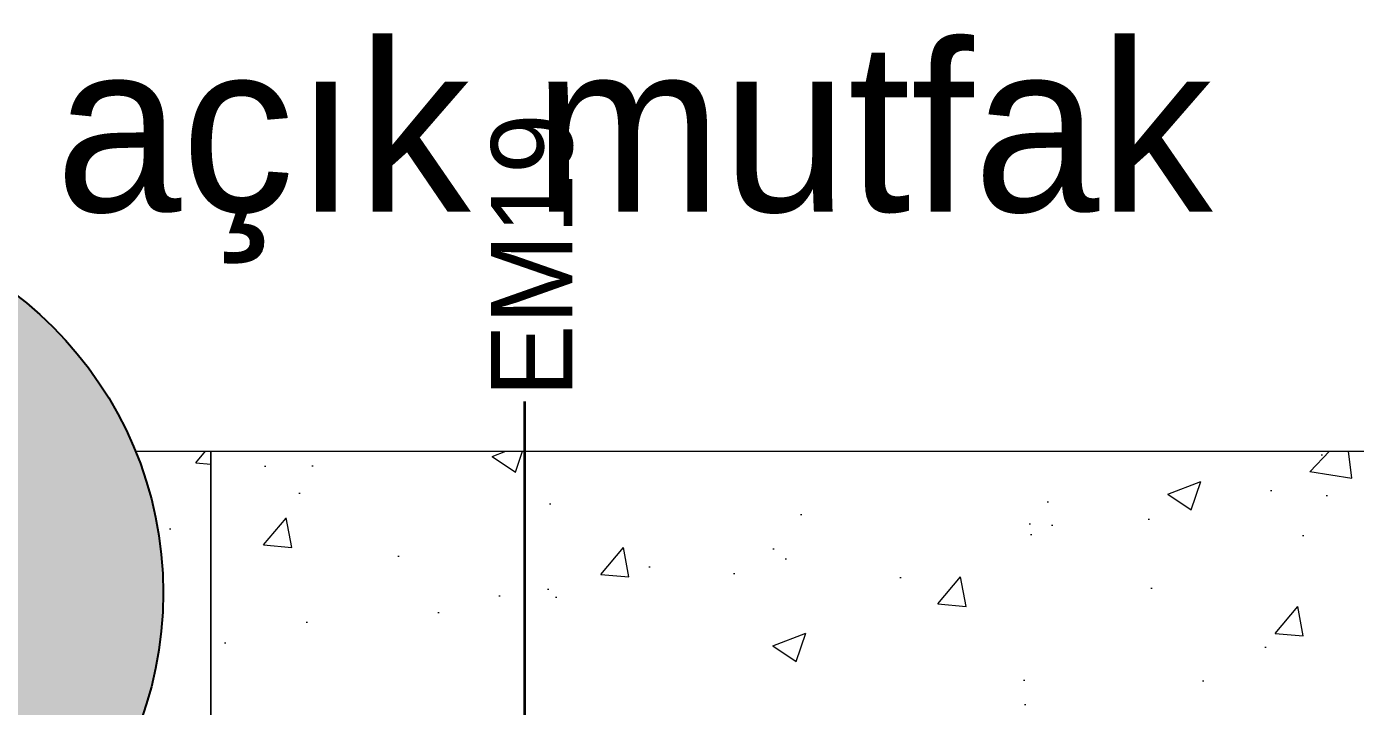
# Model space of a CAD drawing. Header units: centimetres. Extents: x -72470 to -43129, y -18750 to -16337.
# Drawn here: x -55102.7 to -54961.4, y -17231.5 to -17159.2 of the extents above; entities that cross this region are included whole.
import ezdxf

# ---------------------------------------------------------------- set-up
doc = ezdxf.new("R2010")
doc.units = ezdxf.units.CM
doc.header["$MEASUREMENT"] = 0
doc.linetypes.add('DUZ', pattern=[0])
doc.layers.get('0').update_dxf_attribs({"linetype": 'DUZ', "lineweight": 0})
doc.layers.add('11-021_500-BLOK B-str_zemin_kat$0$2DKOLON', color=4, linetype='Continuous')
doc.layers.add('11-021_500-BLOK B-str_zemin_kat$0$2DTARAMA1', color=253, linetype='Continuous')
doc.layers.add('ELK', color=1, linetype='Continuous', lineweight=35)
doc.layers.add('TEFRIS', color=30, linetype='Continuous', lineweight=9)
doc.styles.add('TAKSİM', font='GOTHIC.TTF', dxfattribs={"height": 20})

msp = doc.modelspace()

# ---------------------------------------------------------------- hatches: boundary and pattern name
h = msp.add_hatch()
h.set_pattern_fill('AR-CONC', color=256, scale=5)
h.set_pattern_definition([(49.99999999999999, (7654.626546806365, -12), (35.86300913003767, -3.137606749129755), [3.75, -41.25]), (355, (7654.626546806365, -12), (-6.937566680650001, 37.60960668500059), [3, -33]), (100.45144446, (7657.615130856365, -12.2614672), (28.9254423363556, 34.47199954843147), [3.187009599999998, -35.05710559999998]), (46.18420000000001, (7654.626546806365, -2), (53.36206653357862, -8.275964039653827), [5.625, -61.875]), (96.63563549, (7659.073384056364, -2.68966535), (46.73309728371142, 48.70593003872752), [4.7805171, -52.58568799999999]), (351.1841639899999, (7654.626546806365, -2), (46.73309725273866, 48.70593001349951), [4.5, -49.50000005]), (21, (7659.626546806365, -4.5), (29.84535260592308, -20.13094453326694), [3.75, -41.25]), (326.0000000000001, (7659.626546806365, -4.5), (12.16576659607909, 36.25750225234265), [3, -33]), (71.45144474, (7662.113659506364, -6.1775787), (42.01111883649855, 16.12655764031769), [3.1870095, -35.0571056]), (37.50000000000001, (7654.626546806365, -12), (0.6079927658645334, 16.64469269156557), [0, -32.59999999999999, 0, -33.5, 0, -33.125]), (7.499999999999999, (7654.626546806365, -12), (13.15347687210743, 19.72058559411801), [0, -19.1, 0, -31.85, 0, -12.625]), (327.5, (7643.476546806365, -12), (26.69112180862045, -1.127743586718988), [0, -12.5, 0, -39, 0, -51.75]), (317.5, (7638.476546806365, -12), (29.15930846711931, 5.005249116615886), [0, -16.25, 0, -25.9, 0, -36.75])])
edge = h.paths.add_edge_path(flags=17)
edge.add_spline(control_points=[(-55345.97122456168, -17224.93781082943), (-55344.78709328286, -17224.76911803876), (-55320.69917457459, -17221.53683973845), (-55292.15312185504, -17221.80891537102), (-55271.23217022858, -17217.42716224168)], knot_values=[145.1238663494258, 145.1238663494258, 145.1238663494258, 145.1238663494258, 148.1754165940361, 206.6461398008984, 206.6461398008984, 206.6461398008984, 206.6461398008984], degree=3, periodic=0)
edge.add_line((-55271.23217022858, -17217.42716224168), (-55271.23217022858, -17204.34602291379))
edge.add_line((-55271.23217022858, -17204.34602291379), (-55277.88643318612, -17204.34602291379))
edge.add_arc((-55297.46401785044, -17194.31017822033), 21.99999999999724, 207.140545782196, 332.85945421780394, ccw=False)
edge.add_line((-55317.04160251476, -17204.34602291379), (-55325.54985043666, -17204.34602291379))
edge.add_arc((-55345.12743510098, -17194.31017822033), 21.99999999999724, 207.140545782196, 332.85945421780394, ccw=False)
edge.add_line((-55364.7050197653, -17204.34602291379), (-55371.23390606667, -17204.34602291379))
edge.add_line((-55371.23390606667, -17204.34602291379), (-55371.23390606667, -17224.93781082944))
edge.add_line((-55371.23390606667, -17224.93781082944), (-55345.9712245617, -17224.93781082944))
edge = h.paths.add_edge_path(flags=16)
edge.add_spline(control_points=[(-55271.23217022858, -17217.42716224168), (-55292.15312185504, -17221.80891537102), (-55320.69917457459, -17221.53683973845), (-55344.78709328286, -17224.76911803876), (-55345.97122456168, -17224.93781082943)], knot_values=[145.1238663494258, 145.1238663494258, 145.1238663494258, 145.1238663494258, 203.5945895562882, 206.6461398008984, 206.6461398008984, 206.6461398008984, 206.6461398008984], degree=3, periodic=0)
edge.add_line((-55345.9712245617, -17224.93781082944), (-55271.23217022858, -17224.93781082944))
edge.add_line((-55271.23217022858, -17224.93781082944), (-55271.23217022858, -17217.42716224168))
edge = h.paths.add_edge_path()
edge.add_spline(control_points=[(-55243.73908489585, -17204.34602291372), (-55249.7639979133, -17211.07082708653), (-55259.52608499799, -17214.97540113121), (-55271.23217022858, -17217.42716224168)], knot_values=[112.4072250811205, 112.4072250811205, 112.4072250811205, 112.4072250811205, 145.1238663494258, 145.1238663494258, 145.1238663494258, 145.1238663494258], degree=3, periodic=0)
edge.add_line((-55271.23217022858, -17217.42716224168), (-55271.23217022858, -17224.93781082944))
edge.add_line((-55271.23217022858, -17224.93781082944), (-55345.9712245617, -17224.93781082944))
edge.add_spline(control_points=[(-55345.97122456168, -17224.93781082943), (-55354.95873390898, -17226.21818240657), (-55363.33287915633, -17227.98069402044), (-55371.23390606666, -17230.11510430332)], knot_values=[206.6461398008984, 206.6461398008984, 206.6461398008984, 206.6461398008984, 229.8072848849088, 229.8072848849088, 229.8072848849088, 229.8072848849088], degree=3, periodic=0)
edge.add_line((-55371.23390606667, -17230.11510430332), (-55371.23390606667, -17304.34602291379))
edge.add_line((-55371.23390606667, -17304.34602291379), (-55083.11687720778, -17304.36617192873))
edge.add_line((-55083.11687720778, -17304.36617192873), (-55083.11687720778, -17204.36617192873))
edge.add_line((-55083.11687720778, -17204.36617192873), (-55090.93047872501, -17204.36292320136))
edge.add_arc((-55130.10540130069, -17219.22770522283), 41.90031388135831, -16.21921756997392, 20.779067573055272, ccw=False)
edge.add_arc((-55128.18576900393, -17219.45817461847), 39.99394929273181, 196.6703255361228, 343.3296744638772, ccw=False)
edge.add_arc((-55127.96940223585, -17219.44742805441), 40.20433856620848, 157.9375905672828, 196.5965430335922, ccw=False)
edge.add_line((-55165.22978873848, -17204.34602291379), (-55243.73908489592, -17204.34602291379))
edge = h.paths.add_edge_path(flags=17)
edge.add_spline(control_points=[(-55271.23217022858, -17217.42716224168), (-55259.52608499799, -17214.97540113121), (-55249.7639979133, -17211.07082708653), (-55243.73908489585, -17204.34602291372)], knot_values=[112.4072250811205, 112.4072250811205, 112.4072250811205, 112.4072250811205, 145.1238663494258, 145.1238663494258, 145.1238663494258, 145.1238663494258], degree=3, periodic=0)
edge.add_line((-55243.73908489592, -17204.34602291379), (-55271.23217022858, -17204.34602291379))
edge.add_line((-55271.23217022858, -17204.34602291379), (-55271.23217022858, -17217.42716224168))
edge = h.paths.add_edge_path(flags=17)
edge.add_spline(control_points=[(-55371.23390606666, -17230.11510430332), (-55363.33287915633, -17227.98069402044), (-55354.95873390898, -17226.21818240657), (-55345.97122456168, -17224.93781082943)], knot_values=[206.6461398008984, 206.6461398008984, 206.6461398008984, 206.6461398008984, 229.8072848849088, 229.8072848849088, 229.8072848849088, 229.8072848849088], degree=3, periodic=0)
edge.add_line((-55345.9712245617, -17224.93781082944), (-55371.23390606667, -17224.93781082944))
edge.add_line((-55371.23390606667, -17224.93781082944), (-55371.23390606667, -17230.11510430332))
h = msp.add_hatch()
h.set_pattern_fill('AR-CONC', color=256, scale=5)
h.set_pattern_definition([(49.99999999999999, (7173.62819381911, -52.02101693398254), (35.86300913003767, -3.137606749129755), [3.75, -41.25]), (355, (7173.62819381911, -52.02101693398254), (-6.937566680650001, 37.60960668500059), [3, -33]), (100.45144446, (7176.61677786911, -52.28248413398251), (28.9254423363556, 34.47199954843147), [3.187009599999994, -35.05710559999991]), (46.18420000000001, (7173.62819381911, -42.02101693398254), (53.36206653357862, -8.275964039653827), [5.625, -61.875]), (96.63563549, (7178.075031069109, -42.71068228398258), (46.73309728371142, 48.70593003872752), [4.7805171, -52.58568799999999]), (351.1841639899999, (7173.62819381911, -42.02101693398254), (46.73309725273866, 48.70593001349951), [4.5, -49.50000005]), (21, (7178.62819381911, -44.52101693398254), (29.84535260592308, -20.13094453326694), [3.75, -41.25]), (326.0000000000001, (7178.62819381911, -44.52101693398254), (12.16576659607909, 36.25750225234265), [3, -33]), (71.45144474, (7181.115306519109, -46.19859563398245), (42.01111883649855, 16.12655764031769), [3.1870095, -35.0571056]), (37.50000000000001, (7173.62819381911, -52.02101693398254), (0.6079927658645334, 16.64469269156557), [0, -32.59999999999999, 0, -33.5, 0, -33.125]), (7.499999999999999, (7173.62819381911, -52.02101693398254), (13.15347687210743, 19.72058559411801), [0, -19.1, 0, -31.85, 0, -12.625]), (327.5, (7162.47819381911, -52.02101693398254), (26.69112180862045, -1.127743586718988), [0, -12.5, 0, -39, 0, -51.75]), (317.5, (7157.47819381911, -52.02101693398254), (29.15930846711931, 5.005249116615886), [0, -16.25, 0, -25.9, 0, -36.75])])
h.paths.add_polyline_path([(-54833.11687720778, -17204.36617192873), (-54960.61687720778, -17204.36617192873), (-55083.11687720778, -17204.36617192873), (-55083.11687720778, -17233.36617192873), (-54833.11687720778, -17233.36617192873)])
at = {"layer": '11-021_500-BLOK B-str_zemin_kat$0$2DTARAMA1'}
h = msp.add_hatch(dxfattribs=at)
h.set_pattern_fill('ANSI33', color=256, scale=100)
h.set_pattern_definition([(45, (-413509.5235000515, -192690.2066484655), (-17.67766952966369, 17.67766952966369), []), (45, (-413491.8458305515, -192690.2066484655), (-17.67766952966369, 17.67766952966369), [12.5, -6.25])])
edge = h.paths.add_edge_path()
edge.add_arc((-53448.18576900393, -17219.43709981061), 40, 0, 360)
edge = h.paths.add_edge_path()
edge.add_arc((-54288.18576900393, -17219.43709981061), 40, 0, 360)
edge = h.paths.add_edge_path()
edge.add_arc((-55128.18576900393, -17219.43709981061), 40, 0, 360)
edge = h.paths.add_edge_path()
edge.add_arc((-55968.18576900393, -17219.43709981061), 40, 0, 360)
h.paths.add_polyline_path([(-54835.71432833868, -17053.77368003472), (-54661.95784812042, -17053.77368003472), (-54661.95784812042, -17007.82211113978), (-54835.71432833868, -17007.82211113978)], flags=9)
h.paths.add_polyline_path([(-53982.50537089037, -17053.79925984381), (-53808.73865874844, -17053.79925984381), (-53808.73865874844, -17007.81699517807), (-53982.50537089037, -17007.81699517807)], flags=9)
h.paths.add_polyline_path([(-55675.71944430051, -17053.79925984381), (-55520.59938973019, -17053.79925984381), (-55520.59938973019, -17007.81699517807), (-55675.71944430051, -17007.81699517807)], flags=9)
edge = h.paths.add_edge_path()
edge.add_arc((-56808.18576900393, -17219.43709981061), 40, 0, 360)
edge = h.paths.add_edge_path()
edge.add_arc((-55128.18576900393, -18059.43709981061), 40, 0, 360)
edge = h.paths.add_edge_path()
edge.add_arc((-54288.18576900393, -18059.43709981061), 40, 0, 360)
edge = h.paths.add_edge_path()
edge.add_arc((-53448.18576900393, -18059.43709981061), 40, 0, 360)

# ---------------------------------------------------------------- linework, layer by layer
at = {"layer": '11-021_500-BLOK B-str_zemin_kat$0$2DKOLON', "linetype": 'Continuous'}
msp.add_circle((-55128.18576900393, -17219.43709981061), 40, dxfattribs=at)
at = {"layer": 'ELK', "color": 1}
msp.add_line((-55049.7532962657, -17199.08203358302), (-55049.7532962657, -17263.75613692706), dxfattribs=at)
at = {"layer": 'TEFRIS', "color": 0, "linetype": 'Continuous'}
msp.add_line((-55083.11687720778, -17204.36617192873), (-54833.11687720778, -17204.36617192873), dxfattribs=at)
msp.add_lwpolyline([(-55091.13490346647, -17204.36283820595), (-55083.11687720778, -17204.36617192873), (-55083.11687720778, -17304.36617192873), (-55371.23390606668, -17304.34602291379), (-55371.23390606668, -17204.34602291379), (-55165.22978873848, -17204.34602291379)], dxfattribs=at)
msp.add_lwpolyline([(-54833.11687720778, -17304.36617192873), (-55083.11687720778, -17304.36617192873), (-55083.11687720778, -17204.36617192873), (-54833.11687720778, -17204.36617192873)], close=True, dxfattribs=at)

# ---------------------------------------------------------------- texts
at = {"style": 'TAKSİM'}
msp.add_text('açık mutfak', height=18, dxfattribs=at).set_placement((-55099.64756284111, -17178.86300577921))
at = {"layer": 'ELK', "color": 1, "style": 'TAKSİM'}
msp.add_text('EM19', height=8.64, rotation=90, dxfattribs=at).set_placement((-55044.66950702344, -17198.60079234389))

doc.saveas('drawing.dxf')
